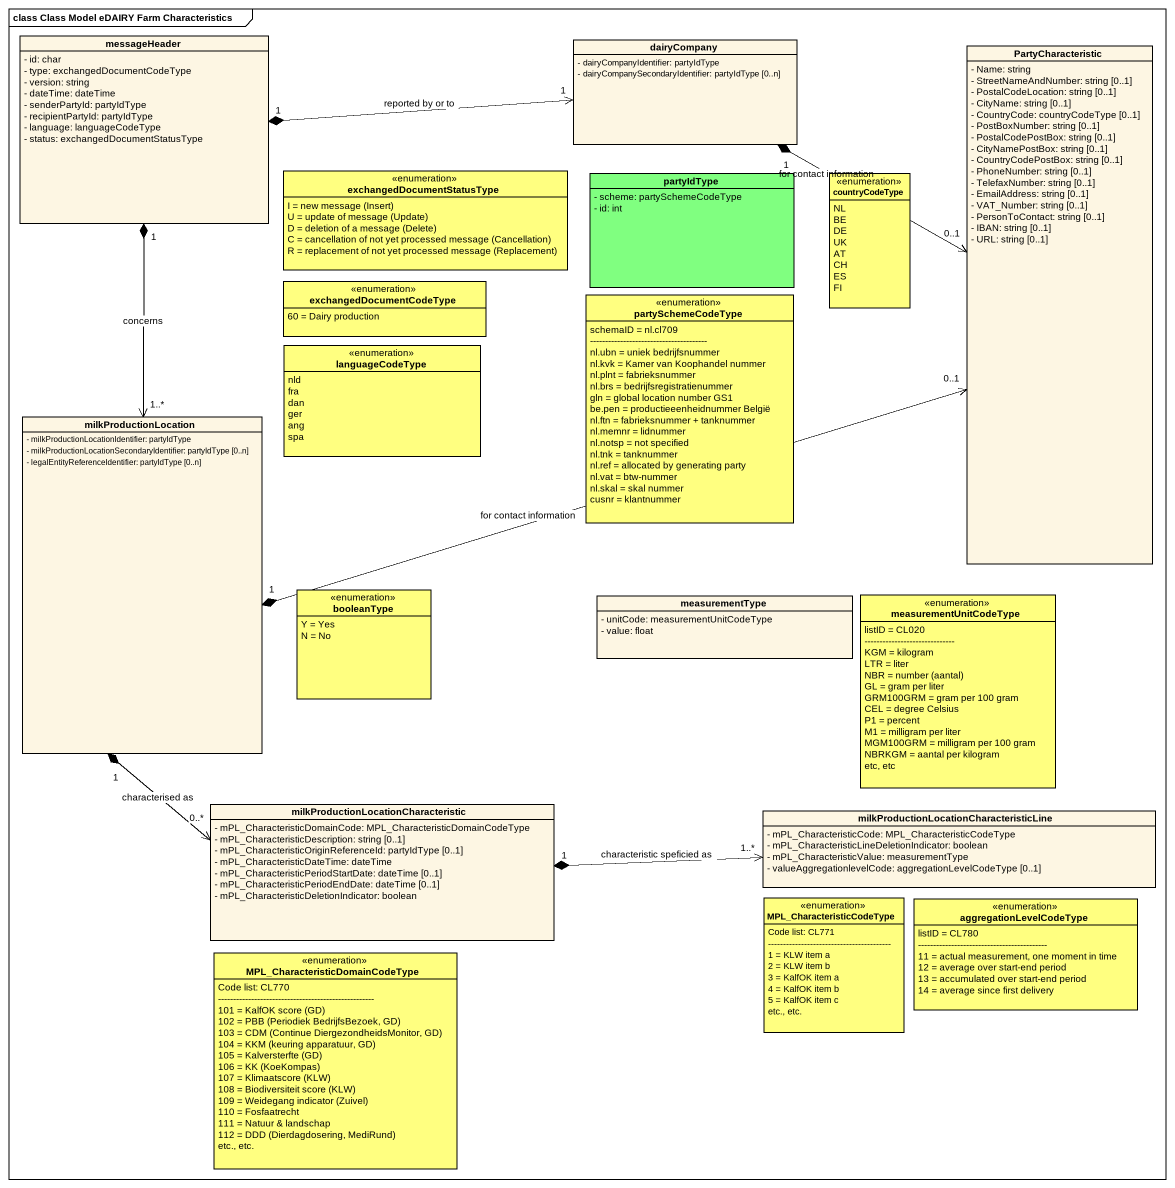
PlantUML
@startuml
mainframe class Class Model eDAIRY Farm Characteristics
hide circle
hide empty members
skinparam classAttributeIconSize 0
class messageHeader {
  - id: char
  - type: exchangedDocumentCodeType
  - version: string
  - dateTime: dateTime
  - senderPartyId: partyIdType
  - recipientPartyId: partyIdType
  - language: languageCodeType
  - status: exchangedDocumentStatusType
}
class dairyCompany {
  - dairyCompanyIdentifier: partyIdType
  - dairyCompanySecondaryIdentifier: partyIdType [0..n]
}
class PartyCharacteristic {
  - Name: string
  - StreetNameAndNumber: string [0..1]
  - PostalCodeLocation: string [0..1]
  - CityName: string [0..1]
  - CountryCode: countryCodeType [0..1]
  - PostBoxNumber: string [0..1]
  - PostalCodePostBox: string [0..1]
  - CityNamePostBox: string [0..1]
  - CountryCodePostBox: string [0..1]
  - PhoneNumber: string [0..1]
  - TelefaxNumber: string [0..1]
  - EmailAddress: string [0..1]
  - VAT_Number: string [0..1]
  - PersonToContact: string [0..1]
  - IBAN: string [0..1]
  - URL: string [0..1]
}
enum exchangedDocumentStatusType #FFFF80 {
  {field} I = new message (Insert)
  {field} U = update of message (Update)
  {field} D = deletion of a message (Delete)
  {field} C = cancellation of not yet processed message (Cancellation)
  {field} R = replacement of not yet processed message (Replacement)
}
class partyIdType #80FF80 {
  - scheme: partySchemeCodeType
  - id: int
}
enum countryCodeType #FFFF80 {
  NL
  BE
  DE
  UK
  AT
  CH
  ES
  FI
}
enum exchangedDocumentCodeType #FFFF80 {
  60 = Dairy production
}
enum partySchemeCodeType #FFFF80 {
  schemaID = nl.cl709
  ~--~--~--~--~--~--~--~--~--~--~--~--~--~--~--~--~--~--~---
  nl.ubn = uniek bedrijfsnummer
  nl.kvk = Kamer van Koophandel nummer
  nl.plnt = fabrieksnummer
  nl.brs = bedrijfsregistratienummer
  gln = global location number GS1
  be.pen = productieeenheidnummer België
  nl.ftn = fabrieksnummer + tanknummer
  nl.memnr = lidnummer
  nl.notsp = not specified
  nl.tnk = tanknummer
  nl.ref = allocated by generating party
  nl.vat = btw-nummer
  nl.skal = skal nummer
  cusnr = klantnummer
}
enum languageCodeType #FFFF80 {
  nld
  fra
  dan
  ger
  ang
  spa
}
class milkProductionLocation {
  - milkProductionLocationIdentifier: partyIdType
  - milkProductionLocationSecondaryIdentifier: partyIdType [0..n]
  - legalEntityReferenceIdentifier: partyIdType [0..n]
}
enum booleanType #FFFF80 {
  Y = Yes
  N = No
}
class measurementType {
  - unitCode: measurementUnitCodeType
  - value: float
}
enum measurementUnitCodeType #FFFF80 {
  listID = CL020
  ~--~--~--~--~--~--~--~--~--~--~--~--~--~--~--
  KGM = kilogram
  LTR = liter
  {field} NBR = number (aantal)
  GL = gram per liter
  GRM100GRM = gram per 100 gram
  CEL = degree Celsius
  P1 = percent
  M1 = milligram per liter
  MGM100GRM = milligram per 100 gram
  NBRKGM = aantal per kilogram
  etc, etc
}
class "milkProductionLocationCharacteristic" as milkProductionLocationCharac {
  - mPL_CharacteristicDomainCode: MPL_CharacteristicDomainCodeType
  - mPL_CharacteristicDescription: string [0..1]
  - mPL_CharacteristicOriginReferenceId: partyIdType [0..1]
  - mPL_CharacteristicDateTime: dateTime
  - mPL_CharacteristicPeriodStartDate: dateTime [0..1]
  - mPL_CharacteristicPeriodEndDate: dateTime [0..1]
  - mPL_CharacteristicDeletionIndicator: boolean
}
class "milkProductionLocationCharacteristicLine" as milkProductionLocationCharac_2 {
  - mPL_CharacteristicCode: MPL_CharacteristicCodeType
  - mPL_CharacteristicLineDeletionIndicator: boolean
  - mPL_CharacteristicValue: measurementType
  - valueAggregationlevelCode: aggregationLevelCodeType [0..1]
}
enum MPL_CharacteristicCodeType #FFFF80 {
  Code list: CL771
  ~--~--~--~--~--~--~--~--~--~--~--~--~--~--~--~--~--~--~--~---
  1 = KLW item a
  2 = KLW item b
  3 = KalfOK item a
  4 = KalfOK item b
  5 = KalfOK item c
  etc., etc.
}
enum aggregationLevelCodeType #FFFF80 {
  listID = CL780
  ~--~--~--~--~--~--~--~--~--~--~--~--~--~--~--~--~--~--~--~--~---
  11 = actual measurement, one moment in time
  12 = average over start-end period
  13 = accumulated over start-end period
  14 = average since first delivery
}
enum "MPL_CharacteristicDomainCodeType" as MPL_CharacteristicDomainCode #FFFF80 {
  Code list: CL770
  ~--~--~--~--~--~--~--~--~--~--~--~--~--~--~--~--~--~--~--~--~--~--~--~--~--~--
  {field} 101 = KalfOK score (GD)
  {field} 102 = PBB (Periodiek BedrijfsBezoek, GD)
  {field} 103 = CDM (Continue DiergezondheidsMonitor, GD)
  {field} 104 = KKM (keuring apparatuur, GD)
  {field} 105 = Kalversterfte (GD)
  {field} 106 = KK (KoeKompas)
  {field} 107 = Klimaatscore (KLW)
  {field} 108 = Biodiversiteit score (KLW)
  {field} 109 = Weidegang indicator (Zuivel)
  110 = Fosfaatrecht
  111 = Natuur & landschap
  {field} 112 = DDD (Dierdagdosering, MediRund)
  etc., etc.
}
messageHeader "1" *-right-> "1" dairyCompany : reported by or to
messageHeader "1" *--> "1..*" milkProductionLocation : concerns
dairyCompany "1" *-right-> "0..1" PartyCharacteristic : for contact information
milkProductionLocation "1" *-right-> "0..1" PartyCharacteristic : for contact information
milkProductionLocation "1" *--> "0..*" milkProductionLocationCharac : characterised as
milkProductionLocationCharac "1" *-right-> "1..*" milkProductionLocationCharac_2 : characteristic speficied as
@enduml
